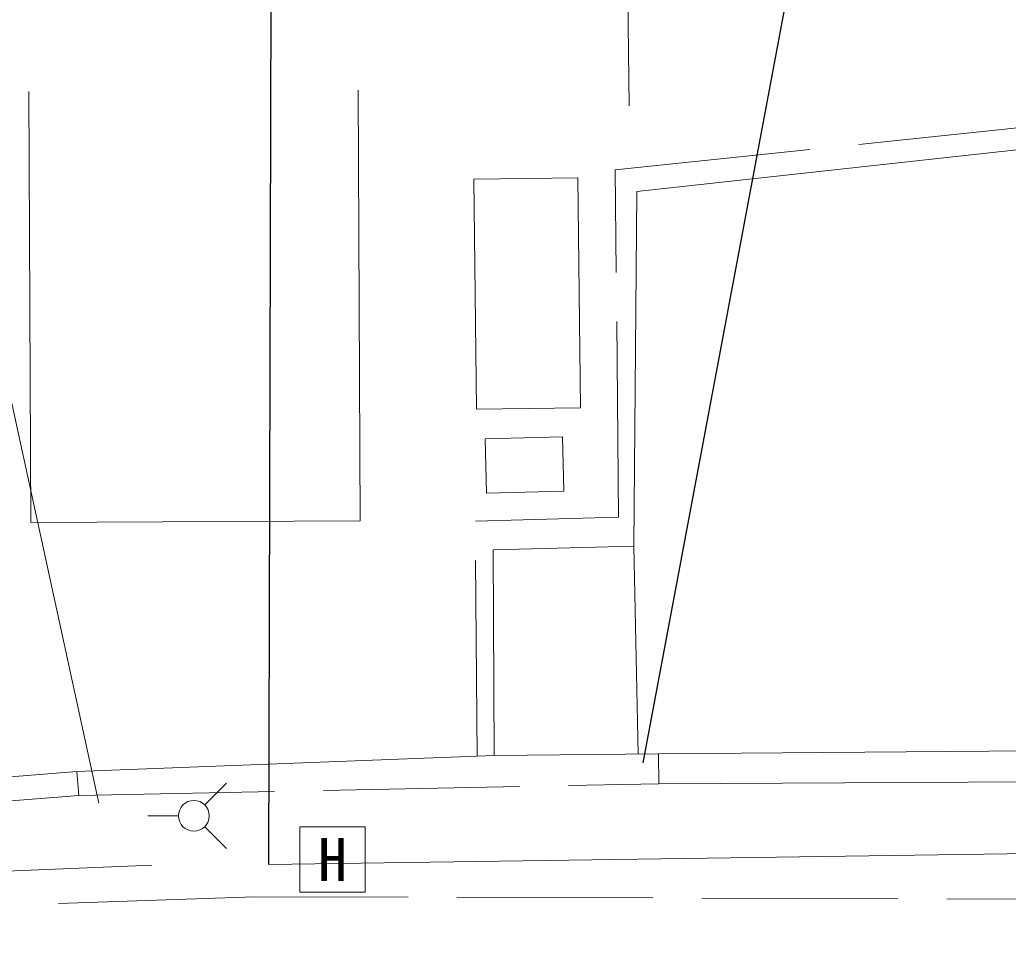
# Model space of a CAD drawing. Units: millimetres at full size, sheet at 1:1000; details may follow other scales. Extents: x 40000 to 680000, y 20000 to 380000.
# Drawn here: x 373314 to 403590, y 288942 to 317274 of the extents above; entities that cross this region are included whole.
import ezdxf
from ezdxf.enums import TextEntityAlignment as Align

# ---------------------------------------------------------------- set-up
doc = ezdxf.new("R2010")
doc.units = ezdxf.units.MM
doc.header["$LTSCALE"] = 1000
doc.linetypes.add('DASHED', pattern=[7.5, 6, -1.5])
for name, color, linetype, lineweight in [('M-BGD', 7, 'Continuous', 13), ('M-BGD-EXST', 7, 'Continuous', 13), ('M-STR-HTXT', 7, 'Continuous', 13), ('M-STR-STRC', 7, 'Continuous', 25)]:
    doc.layers.add(name, color=color, linetype=linetype, lineweight=lineweight)
doc.styles.add('ＭＳ ゴシック', font='')
doc.styles.get('ＭＳ ゴシック').set_extended_font_data('MS Gothic')

msp = doc.modelspace()

# ---------------------------------------------------------------- linework, layer by layer
at = {"layer": 'M-BGD'}
for p, q in [((373591, 315071), (373652, 301871)), ((383742, 301918), (383681, 315118)), ((390412, 312429), (387222, 312392)), ((387222, 312392), (387303, 305343)), ((390493, 305380), (390412, 312429)), ((387303, 305343), (390493, 305380)), ((389940, 304496), (387570, 304435)), ((387570, 304435), (387614, 302765)), ((389983, 302827), (389940, 304496)), ((387614, 302765), (389983, 302827)), ((373652, 301871), (383742, 301918)), ((392124, 301139), (392256, 294766)), ((392882, 294773), (410007, 294913)), ((392882, 294773), (387849, 294722)), ((392892, 293859), (392882, 294773)), ((375064, 294234), (371943, 293989)), ((375122, 293496), (375064, 294234)), ((392892, 293859), (409990, 293944)), ((372001, 293251), (375122, 293496)), ((380942, 291387), (409862, 291805)), ((370596, 291082), (377362, 291361))]:
    msp.add_line(p, q, dxfattribs=at)
at = {"layer": 'M-BGD', "linetype": 'DASHED'}
msp.add_line((375122, 293496), (392892, 293859), dxfattribs=at)
for points in [[(387322, 294702), (387268, 301903), (391657, 302027), (391551, 312671), (430895, 316806)], [(415206, 290295), (380499, 290395), (218363, 284822), (214534, 316575)]]:
    msp.add_lwpolyline(points, dxfattribs=at)
at = {"layer": 'M-BGD'}
msp.add_lwpolyline([(375064, 294234), (387849, 294722), (387811, 301034), (392124, 301139), (392210, 312012), (431045, 316269)], dxfattribs=at)
at = {"layer": 'M-BGD-EXST'}
for p, q in [((371148, 314337), (375731, 293261)), ((378979, 293211), (379646, 293878)), ((378174, 292878), (377232, 292878)), ((378979, 292545), (379646, 291878))]:
    msp.add_line(p, q, dxfattribs=at)
msp.add_lwpolyline([(381896, 290539), (383896, 290539), (383896, 292539), (381896, 292539)], close=True, dxfattribs=at)
msp.add_circle((378646, 292878), 471, dxfattribs=at)
at = {"layer": 'M-STR-HTXT'}
msp.add_line((391643, 343035), (391978, 314635), dxfattribs=at)
at = {"layer": 'M-STR-STRC'}
for p, q in [((380942, 291387), (381033, 324932)), ((392407, 294502), (397613, 322275))]:
    msp.add_line(p, q, dxfattribs=at)

# ---------------------------------------------------------------- texts
at = {"layer": 'M-BGD-EXST', "style": 'ＭＳ ゴシック'}
msp.add_text('H', height=1320, dxfattribs=at).set_placement((382896, 291539), align=Align.MIDDLE_CENTER)

doc.saveas('drawing.dxf')
